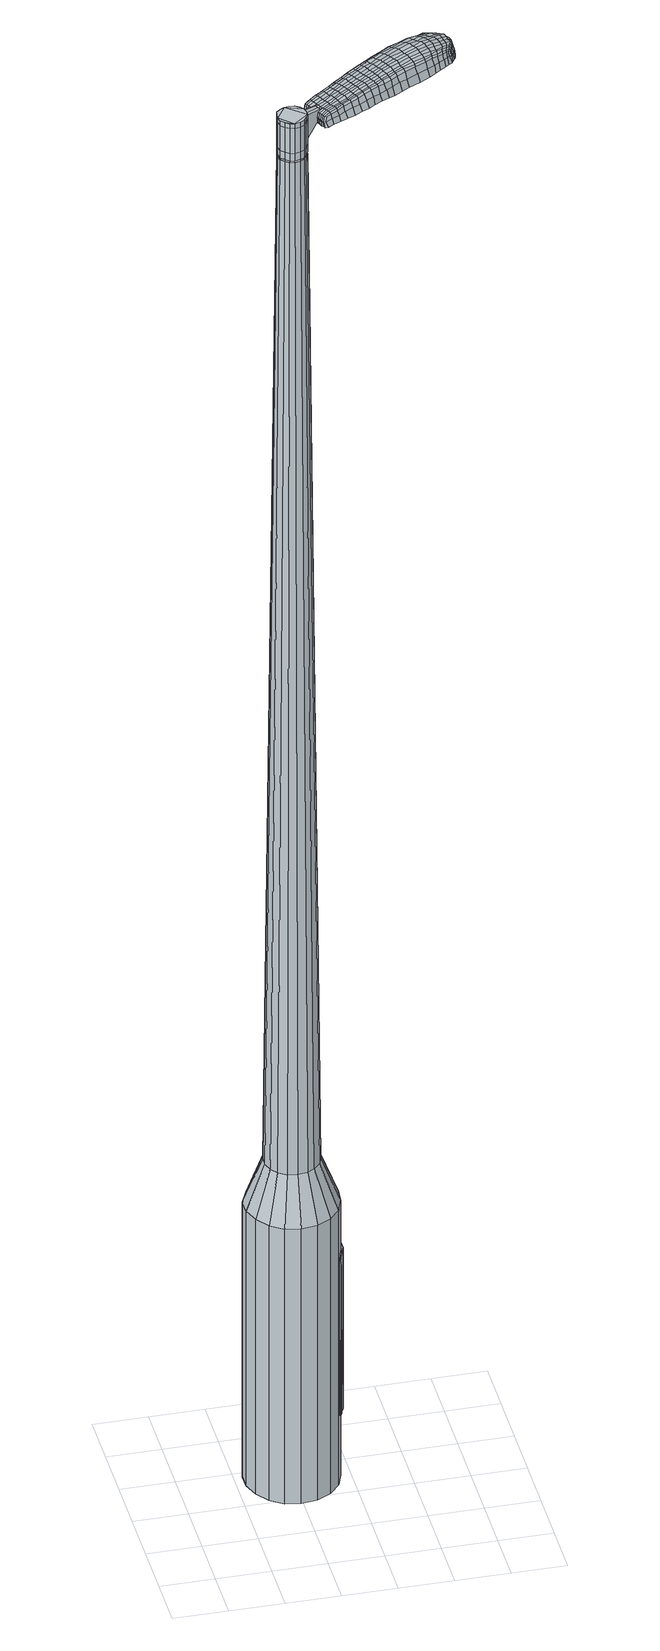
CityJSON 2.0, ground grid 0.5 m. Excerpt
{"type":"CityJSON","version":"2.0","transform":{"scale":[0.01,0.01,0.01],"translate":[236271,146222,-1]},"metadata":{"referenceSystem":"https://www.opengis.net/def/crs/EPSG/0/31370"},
"CityObjects":{
"object1":{"type":"GenericCityObject","attributes":{"cluster":678,"mean_distance_to_centroid":0.313,"new_centroid_x":236271.99,"new_centroid_y":146223.33,"mean_distance_to_camera":10.13,"H1":15.95,"H2":14.7,"Z_final":112.3,"cluster2":-1,"proj_x":236274.1,"proj_y":146227.27,"id_line":6604,"bearing_l":298.18,"distance":4.47,"orientation":"left","G_obj":28.18},"geometry":[{"type":"MultiSurface","lod":"2","boundaries":[[[0,1,2,3]],[[1,4,5,2]],[[4,6,7,5]],[[6,8,9,7]],[[8,10,11,9]],[[10,12,13,11]],[[12,14,15,13]],[[14,16,17,15]],[[16,18,19,17]],[[18,20,21,19]],[[20,22,23,21]],[[22,24,25,23]],[[24,26,27,25]],[[26,28,29,27]],[[28,30,31,29]],[[30,32,33,31]],[[32,34,35,33]],[[34,0,3,35]],[[36,37,38,39]],[[38,40,41,42]],[[41,43,42]],[[42,44,45,46]],[[45,47,46]],[[46,48,49,50]],[[49,51,50]],[[42,46,50,38]],[[50,52,39,38]],[[53,36,39]],[[2,5,7,35]],[[7,9,11,15]],[[11,13,15]],[[15,17,19,23]],[[19,21,23]],[[23,25,27,31]],[[27,29,31]],[[15,23,31,7]],[[31,33,35,7]],[[3,2,35]],[[1,0,54,55]],[[0,34,56,54]],[[34,32,57,56]],[[32,30,58,57]],[[30,28,59,58]],[[28,26,60,59]],[[26,24,61,60]],[[24,22,62,61]],[[22,20,63,62]],[[20,18,64,63]],[[18,16,65,64]],[[16,14,66,65]],[[14,12,67,66]],[[12,10,68,67]],[[10,8,69,68]],[[8,6,70,69]],[[6,4,71,70]],[[4,1,55,71]],[[55,54,72,73]],[[54,56,74,72]],[[56,57,75,74]],[[57,58,76,75]],[[58,59,77,76]],[[59,60,78,77]],[[60,61,79,78]],[[61,62,80,79]],[[62,63,81,80]],[[63,64,82,81]],[[64,65,83,82]],[[65,66,84,83]],[[66,67,85,84]],[[67,68,86,85]],[[68,69,87,86]],[[69,70,88,87]],[[70,71,89,88]],[[71,55,73,89]],[[90,91,92,73]],[[93,94,91,90]],[[75,95,94,93]],[[76,96,95,75]],[[77,97,96,76]],[[78,98,97,77]],[[99,100,98,78]],[[80,101,100,99]],[[81,102,101,80]],[[103,104,102,81]],[[83,105,104,103]],[[106,107,105,83]],[[108,109,107,106]],[[86,110,109,108]],[[111,112,110,86]],[[88,113,112,111]],[[114,115,113,88]],[[73,92,115,114]],[[116,117,118,119]],[[120,116,119,121]],[[122,120,121,123]],[[124,122,123,125]],[[126,124,125,127]],[[128,126,127,129]],[[130,128,129,131]],[[132,130,131,133]],[[134,132,133,135]],[[136,134,135,137]],[[138,136,137,139]],[[140,138,139,141]],[[142,140,141,143]],[[144,142,143,145]],[[146,144,145,147]],[[148,146,147,149]],[[72,90,73]],[[72,74,93,90]],[[74,75,93]],[[79,99,78]],[[79,80,99]],[[82,103,81]],[[82,83,103]],[[84,106,83]],[[84,85,108,106]],[[85,86,108]],[[87,111,86]],[[87,88,111]],[[89,114,88]],[[89,73,114]],[[150,92,91]],[[151,115,92]],[[151,113,115]],[[152,112,113]],[[152,110,112]],[[153,109,110]],[[153,154,107,109]],[[154,105,107]],[[155,104,105]],[[155,102,104]],[[156,100,101]],[[156,98,100]],[[157,94,95]],[[157,150,91,94]],[[39,52,148,158]],[[92,150,159,149]],[[53,39,158,117]],[[150,157,118,159]],[[36,53,117,116]],[[157,95,119,118]],[[37,36,116,120]],[[95,96,121,119]],[[38,37,120,122]],[[96,97,123,121]],[[40,38,122,124]],[[97,98,125,123]],[[41,40,124,126]],[[98,156,127,125]],[[43,41,126,128]],[[156,101,129,127]],[[42,43,128,130]],[[101,102,131,129]],[[44,42,130,132]],[[102,155,133,131]],[[45,44,132,134]],[[155,105,135,133]],[[47,45,134,136]],[[105,154,137,135]],[[46,47,136,138]],[[154,153,139,137]],[[48,46,138,140]],[[153,110,141,139]],[[49,48,140,142]],[[110,152,143,141]],[[51,49,142,144]],[[152,113,145,143]],[[50,51,144,146]],[[113,151,147,145]],[[52,50,146,148]],[[151,92,149,147]],[[148,149,160,161]],[[149,159,162,160]],[[159,118,163,162]],[[118,117,164,163]],[[117,158,165,164]],[[158,148,161,165]],[[166,167,168,169]],[[170,166,169,171]],[[166,170,172,173]],[[167,166,173,174]],[[175,176,177,178]],[[179,175,178,180]],[[175,179,181,182]],[[176,175,182,183]],[[184,185,186,187]],[[188,184,187,189]],[[184,188,190,191]],[[185,184,191,192]],[[193,194,195,196]],[[197,193,196,198]],[[193,197,199,200]],[[194,193,200,201]],[[202,203,204,205]],[[206,202,205,207]],[[202,206,208,209]],[[203,202,209,210]],[[211,212,213,214]],[[215,211,214,216]],[[211,215,217,218]],[[212,211,218,219]],[[220,221,222,223]],[[212,220,223,213]],[[220,212,219,224]],[[221,220,224,225]],[[226,227,228,229]],[[221,226,229,222]],[[226,221,225,230]],[[227,226,230,231]],[[232,170,171,233]],[[227,232,233,228]],[[232,227,231,234]],[[170,232,234,172]],[[235,236,237,238]],[[239,235,238,240]],[[235,239,241,242]],[[236,235,242,243]],[[244,245,246,247]],[[236,244,247,237]],[[244,236,243,248]],[[245,244,248,249]],[[250,251,252,253]],[[245,250,253,246]],[[250,245,249,254]],[[251,250,254,255]],[[256,257,258,259]],[[251,256,259,252]],[[256,251,255,260]],[[257,256,260,261]],[[262,167,174,263]],[[257,262,263,258]],[[262,257,261,264]],[[167,262,264,168]],[[265,266,267,268]],[[269,265,268,270]],[[265,269,271,272]],[[266,265,272,273]],[[274,275,276,277]],[[266,274,277,267]],[[274,266,273,278]],[[275,274,278,279]],[[280,281,282,283]],[[275,280,283,276]],[[280,275,279,284]],[[281,280,284,285]],[[286,179,180,287]],[[281,286,287,282]],[[286,281,285,288]],[[179,286,288,181]],[[289,290,291,292]],[[293,289,292,294]],[[289,293,295,296]],[[290,289,296,297]],[[298,299,300,301]],[[290,298,301,291]],[[298,290,297,302]],[[299,298,302,303]],[[304,305,306,307]],[[299,304,307,300]],[[304,299,303,308]],[[305,304,308,309]],[[310,311,312,313]],[[305,310,313,306]],[[310,305,309,314]],[[311,310,314,315]],[[316,176,183,317]],[[311,316,317,312]],[[316,311,315,318]],[[176,316,318,177]],[[319,205,204,320]],[[321,319,320,322]],[[319,321,323,324]],[[205,319,324,207]],[[325,321,322,326]],[[327,325,326,328]],[[325,327,329,330]],[[321,325,330,323]],[[331,327,328,332]],[[333,331,332,334]],[[331,333,335,336]],[[327,331,336,329]],[[337,333,334,338]],[[339,337,338,340]],[[337,339,341,342]],[[333,337,342,335]],[[343,339,340,344]],[[194,343,344,195]],[[343,194,201,345]],[[339,343,345,341]],[[346,347,192,191]],[[348,346,191,190]],[[346,348,349,350]],[[347,346,350,351]],[[352,353,351,350]],[[354,352,350,349]],[[352,354,355,356]],[[353,352,356,357]],[[358,359,357,356]],[[360,358,356,355]],[[358,360,361,362]],[[359,358,362,363]],[[364,365,363,362]],[[366,364,362,361]],[[364,366,199,197]],[[365,364,197,198]],[[367,368,369,370]],[[269,367,370,271]],[[367,269,270,371]],[[368,367,371,372]],[[373,188,189,374]],[[368,373,374,369]],[[373,368,372,375]],[[188,373,375,190]],[[376,377,378,379]],[[215,376,379,217]],[[376,215,216,380]],[[377,376,380,381]],[[382,383,384,385]],[[377,382,385,378]],[[382,377,381,386]],[[383,382,386,387]],[[388,185,192,389]],[[383,388,389,384]],[[388,383,387,390]],[[185,388,390,186]],[[391,392,393,394]],[[173,391,394,174]],[[391,173,172,395]],[[392,391,395,396]],[[397,398,399,400]],[[392,397,400,393]],[[397,392,396,401]],[[398,397,401,402]],[[403,196,195,404]],[[398,403,404,399]],[[403,398,402,405]],[[196,403,405,198]],[[406,407,408,409]],[[178,406,409,180]],[[406,178,177,410]],[[407,406,410,411]],[[412,200,199,413]],[[407,412,413,408]],[[412,407,411,414]],[[200,412,414,201]],[[415,416,417,418]],[[293,415,418,295]],[[415,293,294,419]],[[416,415,419,420]],[[421,206,207,422]],[[416,421,422,417]],[[421,416,420,423]],[[206,421,423,208]],[[424,425,426,427]],[[239,424,427,241]],[[424,239,240,428]],[[425,424,428,429]],[[430,431,432,433]],[[425,430,433,426]],[[430,425,429,434]],[[431,430,434,435]],[[436,203,210,437]],[[431,436,437,432]],[[436,431,435,438]],[[203,436,438,204]],[[439,440,429,428]],[[238,439,428,240]],[[439,238,237,441]],[[440,439,441,442]],[[443,444,435,434]],[[440,443,434,429]],[[443,440,442,445]],[[444,443,445,446]],[[447,320,204,438]],[[444,447,438,435]],[[447,444,446,448]],[[320,447,448,322]],[[449,450,451,452]],[[296,449,452,297]],[[449,296,295,418]],[[450,449,418,417]],[[453,324,323,454]],[[450,453,454,451]],[[453,450,417,422]],[[324,453,422,207]],[[455,456,442,441]],[[247,455,441,237]],[[455,247,246,457]],[[456,455,457,458]],[[459,460,446,445]],[[456,459,445,442]],[[459,456,458,461]],[[460,459,461,462]],[[463,326,322,448]],[[460,463,448,446]],[[463,460,462,464]],[[326,463,464,328]],[[465,466,467,468]],[[302,465,468,303]],[[465,302,297,452]],[[466,465,452,451]],[[469,330,329,470]],[[466,469,470,467]],[[469,466,451,454]],[[330,469,454,323]],[[471,472,458,457]],[[253,471,457,246]],[[471,253,252,473]],[[472,471,473,474]],[[475,476,462,461]],[[472,475,461,458]],[[475,472,474,477]],[[476,475,477,478]],[[479,332,328,464]],[[476,479,464,462]],[[479,476,478,480]],[[332,479,480,334]],[[481,482,483,484]],[[308,481,484,309]],[[481,308,303,468]],[[482,481,468,467]],[[485,336,335,486]],[[482,485,486,483]],[[485,482,467,470]],[[336,485,470,329]],[[487,488,474,473]],[[259,487,473,252]],[[487,259,258,489]],[[488,487,489,490]],[[491,492,478,477]],[[488,491,477,474]],[[491,488,490,493]],[[492,491,493,494]],[[495,338,334,480]],[[492,495,480,478]],[[495,492,494,496]],[[338,495,496,340]],[[497,498,499,500]],[[314,497,500,315]],[[497,314,309,484]],[[498,497,484,483]],[[501,342,341,502]],[[498,501,502,499]],[[501,498,483,486]],[[342,501,486,335]],[[503,504,490,489]],[[263,503,489,258]],[[503,263,174,394]],[[504,503,394,393]],[[505,506,494,493]],[[504,505,493,490]],[[505,504,393,400]],[[506,505,400,399]],[[507,344,340,496]],[[506,507,496,494]],[[507,506,399,404]],[[344,507,404,195]],[[508,509,411,410]],[[318,508,410,177]],[[508,318,315,500]],[[509,508,500,499]],[[510,345,201,414]],[[509,510,414,411]],[[510,509,499,502]],[[345,510,502,341]],[[511,512,372,371]],[[268,511,371,270]],[[511,268,267,513]],[[512,511,513,514]],[[515,348,190,375]],[[512,515,375,372]],[[515,512,514,516]],[[348,515,516,349]],[[517,518,519,520]],[[218,517,520,219]],[[517,218,217,379]],[[518,517,379,378]],[[521,522,523,524]],[[518,521,524,519]],[[521,518,378,385]],[[522,521,385,384]],[[525,347,351,526]],[[522,525,526,523]],[[525,522,384,389]],[[347,525,389,192]],[[527,528,514,513]],[[277,527,513,267]],[[527,277,276,529]],[[528,527,529,530]],[[531,354,349,516]],[[528,531,516,514]],[[531,528,530,532]],[[354,531,532,355]],[[533,534,535,536]],[[224,533,536,225]],[[533,224,219,520]],[[534,533,520,519]],[[537,538,539,540]],[[534,537,540,535]],[[537,534,519,524]],[[538,537,524,523]],[[541,353,357,542]],[[538,541,542,539]],[[541,538,523,526]],[[353,541,526,351]],[[543,544,530,529]],[[283,543,529,276]],[[543,283,282,545]],[[544,543,545,546]],[[547,360,355,532]],[[544,547,532,530]],[[547,544,546,548]],[[360,547,548,361]],[[549,550,551,552]],[[230,549,552,231]],[[549,230,225,536]],[[550,549,536,535]],[[553,554,555,556]],[[550,553,556,551]],[[553,550,535,540]],[[554,553,540,539]],[[557,359,363,558]],[[554,557,558,555]],[[557,554,539,542]],[[359,557,542,357]],[[559,560,546,545]],[[287,559,545,282]],[[559,287,180,409]],[[560,559,409,408]],[[561,366,361,548]],[[560,561,548,546]],[[561,560,408,413]],[[366,561,413,199]],[[562,563,396,395]],[[234,562,395,172]],[[562,234,231,552]],[[563,562,552,551]],[[564,565,402,401]],[[563,564,401,396]],[[564,563,551,556]],[[565,564,556,555]],[[566,365,198,405]],[[565,566,405,402]],[[566,565,555,558]],[[365,566,558,363]],[[567,568,569,570]],[[570,569,571,572]],[[573,571,569,574]],[[574,569,568,575]],[[576,577,578,579]],[[579,578,580,581]],[[582,580,578,583]],[[583,578,577,584]],[[585,586,587,588]],[[588,587,589,590]],[[591,589,587,592]],[[592,587,586,593]],[[594,595,596,597]],[[597,596,598,599]],[[600,598,596,601]],[[601,596,595,602]],[[603,604,605,606]],[[606,605,607,608]],[[609,607,605,610]],[[610,605,604,611]],[[612,613,614,615]],[[615,614,616,617]],[[618,616,614,619]],[[619,614,613,620]],[[621,622,623,624]],[[624,623,613,612]],[[620,613,623,625]],[[625,623,622,626]],[[627,628,629,630]],[[630,629,622,621]],[[626,622,629,631]],[[631,629,628,632]],[[572,571,633,634]],[[634,633,628,627]],[[632,628,633,635]],[[635,633,571,573]],[[636,637,638,639]],[[639,638,640,641]],[[642,640,638,643]],[[643,638,637,644]],[[645,646,647,648]],[[648,647,637,636]],[[644,637,647,649]],[[649,647,646,650]],[[651,652,653,654]],[[654,653,646,645]],[[650,646,653,655]],[[655,653,652,656]],[[657,658,659,660]],[[660,659,652,651]],[[656,652,659,661]],[[661,659,658,662]],[[575,568,663,664]],[[664,663,658,657]],[[662,658,663,665]],[[665,663,568,567]],[[666,667,668,669]],[[669,668,670,671]],[[672,670,668,673]],[[673,668,667,674]],[[675,676,677,678]],[[678,677,667,666]],[[674,667,677,679]],[[679,677,676,680]],[[681,682,683,684]],[[684,683,676,675]],[[680,676,683,685]],[[685,683,682,686]],[[581,580,687,688]],[[688,687,682,681]],[[686,682,687,689]],[[689,687,580,582]],[[690,691,692,693]],[[693,692,694,695]],[[696,694,692,697]],[[697,692,691,698]],[[699,700,701,702]],[[702,701,691,690]],[[698,691,701,703]],[[703,701,700,704]],[[705,706,707,708]],[[708,707,700,699]],[[704,700,707,709]],[[709,707,706,710]],[[711,712,713,714]],[[714,713,706,705]],[[710,706,713,715]],[[715,713,712,716]],[[584,577,717,718]],[[718,717,712,711]],[[716,712,717,719]],[[719,717,577,576]],[[603,606,720,721]],[[721,720,722,723]],[[724,722,720,725]],[[725,720,606,608]],[[723,722,726,727]],[[727,726,728,729]],[[730,728,726,731]],[[731,726,722,724]],[[729,728,732,733]],[[733,732,734,735]],[[736,734,732,737]],[[737,732,728,730]],[[735,734,738,739]],[[739,738,740,741]],[[742,740,738,743]],[[743,738,734,736]],[[741,740,744,745]],[[745,744,595,594]],[[602,595,744,746]],[[746,744,740,742]],[[593,747,748,592]],[[592,748,749,591]],[[750,749,748,751]],[[751,748,747,752]],[[752,753,754,751]],[[751,754,755,750]],[[756,755,754,757]],[[757,754,753,758]],[[758,759,760,757]],[[757,760,761,756]],[[762,761,760,763]],[[763,760,759,764]],[[764,765,766,763]],[[763,766,767,762]],[[600,767,766,598]],[[598,766,765,599]],[[768,769,770,771]],[[771,770,670,672]],[[671,670,770,772]],[[772,770,769,773]],[[590,589,774,775]],[[775,774,769,768]],[[773,769,774,776]],[[776,774,589,591]],[[777,778,779,780]],[[780,779,616,618]],[[617,616,779,781]],[[781,779,778,782]],[[783,784,785,786]],[[786,785,778,777]],[[782,778,785,787]],[[787,785,784,788]],[[593,586,789,790]],[[790,789,784,783]],[[788,784,789,791]],[[791,789,586,585]],[[792,793,794,795]],[[795,794,574,575]],[[573,574,794,796]],[[796,794,793,797]],[[798,799,800,801]],[[801,800,793,792]],[[797,793,800,802]],[[802,800,799,803]],[[594,597,804,805]],[[805,804,799,798]],[[803,799,804,806]],[[806,804,597,599]],[[807,808,809,810]],[[810,809,579,581]],[[576,579,809,811]],[[811,809,808,812]],[[600,601,813,814]],[[814,813,808,807]],[[812,808,813,815]],[[815,813,601,602]],[[816,817,818,819]],[[819,818,694,696]],[[695,694,818,820]],[[820,818,817,821]],[[608,607,822,823]],[[823,822,817,816]],[[821,817,822,824]],[[824,822,607,609]],[[825,826,640,827]],[[827,640,642]],[[641,640,828]],[[828,640,826,829]],[[830,831,832,833]],[[833,832,826,825]],[[829,826,832,834]],[[834,832,831,835]],[[611,604,836,837]],[[837,836,831,830]],[[835,831,836,838]],[[838,836,604,603]],[[829,839,840,828]],[[828,840,639,641]],[[636,639,840,841]],[[840,839,841]],[[835,842,843,834]],[[834,843,839,829]],[[841,839,843,844]],[[844,843,842,845]],[[603,721,161,838]],[[838,161,842,835]],[[845,842,161,846]],[[846,161,721,723]],[[847,848,849,850]],[[850,849,697,698]],[[696,697,849,819]],[[819,849,848,816]],[[724,725,851,852]],[[852,851,848,847]],[[816,848,851,823]],[[823,851,725,608]],[[853,854,841]],[[841,854,648,636]],[[645,648,854,855]],[[855,854,853,856]],[[845,857,858,844]],[[844,858,853,841]],[[856,853,858,859]],[[859,858,857,860]],[[723,727,861,846]],[[846,861,857,845]],[[860,857,861,862]],[[862,861,727,729]],[[863,864,865,866]],[[866,865,703,704]],[[698,703,865,850]],[[850,865,864,847]],[[730,731,867,868]],[[868,867,864,863]],[[847,864,867,852]],[[852,867,731,724]],[[856,869,870,855]],[[855,870,654,645]],[[651,654,870,871]],[[871,870,869,872]],[[860,873,874,859]],[[859,874,869,856]],[[872,869,874,875]],[[875,874,873,876]],[[729,733,877,862]],[[862,877,873,860]],[[876,873,877,878]],[[878,877,733,735]],[[879,880,881,882]],[[882,881,709,710]],[[704,709,881,866]],[[866,881,880,863]],[[736,737,883,884]],[[884,883,880,879]],[[863,880,883,868]],[[868,883,737,730]],[[872,885,886,871]],[[871,886,660,651]],[[657,660,886,887]],[[887,886,885,888]],[[876,889,890,875]],[[875,890,885,872]],[[888,885,890,891]],[[891,890,889,892]],[[735,739,893,878]],[[878,893,889,876]],[[892,889,893,894]],[[894,893,739,741]],[[895,896,897,898]],[[898,897,715,716]],[[710,715,897,882]],[[882,897,896,879]],[[742,743,899,900]],[[900,899,896,895]],[[879,896,899,884]],[[884,899,743,736]],[[888,901,902,887]],[[887,902,664,657]],[[575,664,902,795]],[[795,902,901,792]],[[892,903,904,891]],[[891,904,901,888]],[[792,901,904,801]],[[801,904,903,798]],[[741,745,905,894]],[[894,905,903,892]],[[798,903,905,805]],[[805,905,745,594]],[[812,906,907,811]],[[811,907,719,576]],[[716,719,907,898]],[[898,907,906,895]],[[602,746,908,815]],[[815,908,906,812]],[[895,906,908,900]],[[900,908,746,742]],[[773,909,910,772]],[[772,910,669,671]],[[666,669,910,911]],[[911,910,909,912]],[[591,749,913,776]],[[776,913,909,773]],[[912,909,913,914]],[[914,913,749,750]],[[915,916,917,918]],[[918,917,619,620]],[[618,619,917,780]],[[780,917,916,777]],[[919,920,921,922]],[[922,921,916,915]],[[777,916,921,786]],[[786,921,920,783]],[[752,747,923,924]],[[924,923,920,919]],[[783,920,923,790]],[[790,923,747,593]],[[912,925,926,911]],[[911,926,678,666]],[[675,678,926,927]],[[927,926,925,928]],[[750,755,929,914]],[[914,929,925,912]],[[928,925,929,930]],[[930,929,755,756]],[[931,932,933,934]],[[934,933,625,626]],[[620,625,933,918]],[[918,933,932,915]],[[935,936,937,938]],[[938,937,932,931]],[[915,932,937,922]],[[922,937,936,919]],[[758,753,939,940]],[[940,939,936,935]],[[919,936,939,924]],[[924,939,753,752]],[[928,941,942,927]],[[927,942,684,675]],[[681,684,942,943]],[[943,942,941,944]],[[756,761,945,930]],[[930,945,941,928]],[[944,941,945,946]],[[946,945,761,762]],[[947,948,949,950]],[[950,949,631,632]],[[626,631,949,934]],[[934,949,948,931]],[[951,952,953,954]],[[954,953,948,947]],[[931,948,953,938]],[[938,953,952,935]],[[764,759,955,956]],[[956,955,952,951]],[[935,952,955,940]],[[940,955,759,758]],[[944,957,958,943]],[[943,958,688,681]],[[581,688,958,810]],[[810,958,957,807]],[[762,767,959,946]],[[946,959,957,944]],[[807,957,959,814]],[[814,959,767,600]],[[797,960,961,796]],[[796,961,635,573]],[[632,635,961,950]],[[950,961,960,947]],[[803,962,963,802]],[[802,963,960,797]],[[947,960,963,954]],[[954,963,962,951]],[[599,765,964,806]],[[806,964,962,803]],[[951,962,964,956]],[[956,964,765,764]],[[567,570,169,168]],[[570,572,171,169]],[[582,583,182,181]],[[583,584,183,182]],[[585,588,187,186]],[[588,590,189,187]],[[609,610,209,208]],[[610,611,210,209]],[[612,615,214,213]],[[615,617,216,214]],[[621,624,223,222]],[[624,612,213,223]],[[627,630,229,228]],[[630,621,222,229]],[[572,634,233,171]],[[634,627,228,233]],[[642,643,242,241]],[[643,644,243,242]],[[644,649,248,243]],[[649,650,249,248]],[[650,655,254,249]],[[655,656,255,254]],[[656,661,260,255]],[[661,662,261,260]],[[662,665,264,261]],[[665,567,168,264]],[[672,673,272,271]],[[673,674,273,272]],[[674,679,278,273]],[[679,680,279,278]],[[680,685,284,279]],[[685,686,285,284]],[[686,689,288,285]],[[689,582,181,288]],[[690,693,292,291]],[[693,695,294,292]],[[699,702,301,300]],[[702,690,291,301]],[[705,708,307,306]],[[708,699,300,307]],[[711,714,313,312]],[[714,705,306,313]],[[584,718,317,183]],[[718,711,312,317]],[[768,771,370,369]],[[771,672,271,370]],[[590,775,374,189]],[[775,768,369,374]],[[617,781,380,216]],[[781,782,381,380]],[[782,787,386,381]],[[787,788,387,386]],[[788,791,390,387]],[[791,585,186,390]],[[695,820,419,294]],[[820,821,420,419]],[[821,824,423,420]],[[824,609,208,423]],[[825,827,427,426]],[[827,642,241,427]],[[830,833,433,432]],[[833,825,426,433]],[[611,837,437,210]],[[837,830,432,437]],[[965,966,967,968]],[[969,970,968,967]],[[971,972,973,974]],[[975,976,977,978]],[[966,979,980,967]],[[981,969,967,980]],[[982,971,974,983]],[[984,985,976,975]],[[979,986,987,980]],[[987,988,981,980]],[[989,982,983,990]],[[991,985,984,992]],[[986,993,994,987]],[[994,995,988,987]],[[996,989,990,997]],[[998,991,992,999]],[[1000,1001,1002,1003]],[[1004,1005,1001,1000]],[[1004,1006,1007,1005]],[[1006,1008,1009,1007]],[[1010,1011,1012,1013]],[[1014,1015,1011,1010]],[[1016,1017,1015,1014]],[[1018,1019,1017,1016]],[[1013,1002,1001,1010]],[[1010,1001,1005,1014]],[[1005,1007,1016,1014]],[[1007,1009,1018,1016]],[[974,973,970,969]],[[983,974,969,981]],[[988,990,983,981]],[[995,997,990,988]],[[975,978,972,971]],[[984,975,971,982]],[[992,984,982,989]],[[999,992,989,996]],[[976,1000,1003,977]],[[985,1004,1000,976]],[[1006,1004,985,991]],[[1008,1006,991,998]],[[1020,1021,1022,1023]],[[1022,1024,1025,1026]],[[1022,1026,1027,1028]],[[1022,1028,1023]],[[1029,1020,1023,1030]],[[1031,1030,1023,1032]],[[1033,1032,1023]],[[1034,1022,1021,1035]],[[1036,1034,1035,1037]],[[1038,1036,1037,1039]],[[1040,1038,1039,1041]],[[1042,1040,1041,1043]],[[1043,1044,1045,1046]],[[1043,1046,1047,1048]],[[1043,1048,1049,1050]],[[1049,1051,1052,1053]],[[1049,1053,1054,1055]],[[1049,1055,1050]],[[1043,1050,1042]],[[1056,1057,1021,1020]],[[1058,1059,1024,1022]],[[1060,1061,1033,1023]],[[1057,1062,1035,1021]],[[1063,1058,1022,1034]],[[1062,1064,1037,1035]],[[1065,1063,1034,1036]],[[1064,1066,1039,1037]],[[1067,1065,1036,1038]],[[1066,1068,1041,1039]],[[1069,1067,1038,1040]],[[1068,1070,1043,1041]],[[1071,1069,1040,1042]],[[1070,1072,1044,1043]],[[1073,1074,1051,1049]],[[1075,1071,1042,1050]],[[1045,1044,1072,1076]],[[1046,1045,1076,1077]],[[1047,1046,1077,1078]],[[1048,1047,1078,1079]],[[1049,1048,1079,1073]],[[1080,1056,1020,1029]],[[1081,1080,1029,1030]],[[1082,1081,1030,1031]],[[1083,1082,1031,1032]],[[1061,1083,1032,1033]],[[1025,1024,1059,1084]],[[1052,1051,1074,1085]],[[1026,1025,1084,1086]],[[1027,1026,1086,1087]],[[1028,1027,1087,1088]],[[1023,1028,1088,1060]],[[1053,1052,1085,1089]],[[1054,1053,1089,1090]],[[1055,1054,1090,1091]],[[1050,1055,1091,1075]]]}]}
},
"vertices":[
[137,156,384],[142,142,384],[142,142,96],[137,156,96],[141,127,384],[141,127,96],[136,113,384],[136,113,96],[126,102,384],[126,102,96],[113,95,384],[113,95,96],[98,93,384],[98,93,96],[84,96,384],[84,96,96],[72,104,384],[72,104,96],[63,116,384],[63,116,96],[58,130,384],[58,130,96],[58,144,384],[58,144,96],[64,158,384],[64,158,96],[74,169,384],[74,169,96],[87,176,384],[87,176,96],[101,178,384],[101,178,96],[116,175,384],[116,175,96],[128,167,384],[128,167,96],[105,148,1524],[100,149,1524],[96,148,1524],[112,142,1524],[92,146,1524],[88,143,1524],[87,134,1524],[87,138,1524],[88,129,1524],[91,126,1524],[99,122,1524],[95,123,1524],[104,123,1524],[108,125,1524],[113,133,1524],[111,129,1524],[113,138,1524],[109,146,1524],[122,148,429],[125,139,429],[117,154,429],[109,159,429],[101,161,429],[92,160,429],[84,155,429],[78,149,429],[75,141,429],[75,132,429],[78,124,429],[83,117,429],[90,112,429],[99,111,429],[108,112,429],[115,116,429],[121,122,429],[124,131,429],[112,142,1483],[113,138,1483],[109,146,1483],[105,148,1483],[100,149,1483],[96,148,1483],[92,146,1483],[88,143,1483],[87,138,1483],[87,134,1483],[88,129,1483],[91,126,1483],[95,123,1483],[99,122,1483],[104,123,1483],[108,125,1483],[111,129,1483],[113,133,1483],[111,142,1483],[111,142,1485],[113,138,1485],[108,145,1483],[108,145,1485],[105,148,1485],[100,149,1485],[96,148,1485],[92,146,1485],[89,142,1483],[89,142,1485],[87,138,1485],[87,134,1485],[88,130,1483],[88,130,1485],[91,126,1485],[95,124,1483],[95,124,1485],[99,123,1483],[99,123,1485],[104,123,1485],[108,126,1483],[108,126,1485],[111,129,1485],[112,133,1483],[112,133,1485],[105,148,1519],[109,146,1519],[109,146,1493],[105,148,1493],[100,149,1519],[100,149,1493],[96,148,1519],[96,148,1493],[92,146,1519],[92,146,1493],[88,143,1519],[88,143,1493],[87,138,1519],[87,138,1493],[87,134,1519],[87,134,1493],[88,129,1519],[88,129,1493],[91,126,1519],[91,126,1493],[95,123,1519],[95,123,1493],[99,122,1519],[99,122,1493],[104,123,1519],[104,123,1493],[108,125,1519],[108,125,1493],[111,129,1519],[111,129,1493],[113,133,1519],[113,133,1493],[113,138,1519],[113,138,1493],[112,142,1485],[113,133,1485],[108,125,1485],[99,122,1485],[95,123,1485],[88,129,1485],[88,143,1485],[109,146,1485],[112,142,1519],[112,142,1493],[130,148,1513],[130,148,1518],[128,151,1513],[127,154,1513],[127,154,1518],[128,151,1518],[203,169,1519],[196,166,1518],[198,165,1509],[205,168,1510],[210,172,1519],[212,172,1510],[209,173,1526],[201,170,1525],[195,166,1525],[185,203,1519],[179,199,1518],[178,197,1525],[185,201,1525],[192,207,1519],[192,205,1526],[193,209,1510],[185,205,1510],[179,201,1509],[258,222,1519],[259,219,1519],[260,219,1513],[258,222,1513],[255,225,1519],[256,225,1513],[253,224,1524],[256,221,1524],[258,218,1524],[192,187,1530],[186,183,1529],[187,180,1529],[194,184,1530],[200,191,1531],[202,188,1531],[199,195,1530],[191,190,1530],[184,187,1529],[121,149,1512],[123,146,1512],[124,147,1517],[122,149,1517],[120,151,1512],[121,152,1517],[121,152,1506],[122,149,1506],[123,147,1506],[254,198,1519],[252,196,1519],[253,195,1512],[256,197,1512],[256,199,1518],[257,199,1512],[255,200,1522],[253,199,1523],[251,197,1524],[248,193,1519],[243,190,1519],[244,189,1512],[249,192,1512],[247,194,1524],[242,191,1525],[238,187,1519],[231,183,1519],[233,182,1511],[239,186,1511],[236,188,1526],[230,184,1526],[221,178,1519],[223,177,1510],[219,179,1526],[136,138,1513],[143,141,1513],[141,141,1518],[135,138,1517],[130,135,1512],[131,137,1516],[132,135,1506],[137,137,1507],[144,140,1507],[149,144,1514],[156,147,1515],[155,148,1520],[148,145,1519],[151,143,1507],[158,146,1507],[163,150,1515],[170,153,1516],[168,154,1522],[162,151,1521],[165,149,1508],[172,152,1508],[177,156,1517],[183,159,1517],[182,160,1524],[175,157,1523],[178,156,1508],[185,159,1509],[190,162,1518],[188,163,1524],[192,162,1509],[238,230,1519],[235,228,1519],[235,227,1524],[238,228,1523],[240,230,1518],[240,229,1522],[241,232,1512],[238,231,1512],[235,230,1512],[230,227,1519],[225,224,1519],[225,223,1525],[231,225,1524],[231,228,1512],[226,226,1512],[220,222,1519],[213,218,1519],[213,217,1526],[220,220,1526],[220,224,1511],[213,220,1511],[203,213,1519],[202,211,1526],[203,215,1510],[122,164,1513],[128,168,1513],[128,170,1507],[122,166,1507],[117,161,1512],[117,162,1506],[118,161,1516],[121,163,1517],[128,167,1518],[134,172,1514],[141,176,1515],[141,178,1507],[135,174,1507],[134,171,1519],[141,175,1520],[147,180,1515],[154,184,1516],[154,186,1508],[148,182,1508],[147,178,1521],[153,182,1522],[160,188,1517],[166,192,1517],[167,194,1509],[160,190,1508],[160,186,1523],[166,190,1524],[172,195,1518],[173,197,1509],[172,194,1524],[127,152,1519],[128,149,1519],[134,155,1520],[135,153,1520],[132,158,1520],[126,154,1519],[140,159,1522],[142,156,1522],[147,162,1523],[148,160,1523],[145,165,1523],[139,161,1521],[153,166,1524],[155,163,1524],[160,169,1525],[161,167,1525],[158,172,1525],[152,169,1524],[166,173,1526],[168,170,1526],[173,176,1527],[174,174,1527],[171,179,1527],[165,176,1526],[179,180,1528],[181,177,1528],[178,183,1528],[254,220,1527],[255,216,1527],[251,223,1526],[247,221,1527],[250,218,1528],[251,214,1528],[244,215,1529],[246,211,1529],[241,218,1528],[235,215,1530],[238,211,1530],[239,208,1530],[231,208,1531],[233,204,1531],[229,211,1530],[221,207,1531],[223,203,1531],[225,200,1531],[212,197,1531],[213,194,1531],[210,201,1531],[243,230,1518],[246,230,1519],[246,231,1513],[243,232,1513],[242,229,1523],[245,228,1523],[250,228,1519],[251,228,1513],[249,227,1524],[257,201,1518],[259,204,1518],[257,204,1523],[256,201,1523],[259,201,1513],[260,203,1513],[260,207,1519],[260,211,1519],[259,211,1524],[258,207,1523],[261,207,1513],[261,211,1513],[260,215,1519],[259,214,1524],[261,215,1513],[200,171,1528],[199,173,1528],[193,169,1528],[194,168,1527],[208,175,1528],[207,176,1529],[198,175,1529],[197,178,1530],[190,175,1529],[192,172,1528],[206,179,1529],[205,182,1530],[195,181,1530],[189,178,1529],[204,185,1531],[185,199,1528],[186,197,1529],[194,202,1529],[193,204,1528],[179,196,1527],[180,194,1528],[188,194,1529],[196,198,1530],[182,190,1528],[116,159,1512],[117,157,1512],[118,158,1517],[117,159,1517],[116,160,1506],[117,158,1506],[118,154,1512],[119,155,1517],[119,155,1506],[128,136,1512],[127,137,1512],[129,137,1506],[129,135,1506],[129,137,1517],[128,138,1517],[126,139,1512],[125,141,1512],[126,141,1506],[127,139,1506],[127,140,1517],[126,142,1517],[124,144,1512],[125,144,1506],[125,145,1517],[134,139,1519],[133,141,1519],[141,142,1520],[140,144,1520],[132,143,1519],[131,145,1519],[139,146,1520],[137,148,1520],[130,147,1519],[136,150,1520],[122,162,1519],[123,160,1519],[129,164,1520],[128,166,1520],[124,157,1519],[131,161,1520],[147,146,1521],[146,147,1521],[154,149,1522],[153,150,1522],[145,149,1521],[144,152,1521],[152,152,1522],[151,155,1523],[143,154,1522],[149,157,1523],[135,169,1521],[136,168,1521],[142,171,1522],[141,173,1522],[137,165,1521],[144,168,1522],[161,152,1523],[160,154,1523],[167,155,1524],[167,157,1524],[159,156,1523],[157,158,1524],[165,159,1525],[164,162,1525],[156,161,1524],[163,164,1525],[147,177,1523],[148,175,1523],[155,179,1524],[154,181,1524],[150,172,1524],[157,176,1525],[174,158,1525],[173,160,1525],[181,161,1526],[180,163,1526],[172,162,1526],[171,165,1526],[179,165,1527],[177,168,1527],[169,168,1526],[176,171,1527],[160,185,1525],[161,183,1525],[168,186,1526],[166,188,1526],[163,179,1526],[169,183,1527],[187,165,1527],[186,166,1527],[185,169,1527],[184,171,1528],[182,174,1528],[173,192,1527],[174,190,1527],[176,187,1528],[240,228,1525],[243,227,1525],[237,227,1526],[239,226,1526],[247,225,1526],[243,224,1527],[254,200,1525],[255,203,1525],[252,201,1526],[251,198,1525],[256,206,1525],[257,209,1526],[253,207,1527],[253,204,1526],[256,213,1526],[252,211,1527],[232,224,1526],[234,223,1527],[226,222,1527],[228,221,1528],[238,221,1528],[232,218,1529],[247,196,1526],[247,198,1527],[242,195,1528],[242,192,1527],[248,201,1527],[248,204,1528],[241,201,1529],[242,197,1528],[247,208,1528],[241,204,1530],[221,219,1528],[223,218,1529],[213,215,1528],[215,214,1529],[226,215,1529],[218,211,1530],[236,189,1528],[236,191,1528],[229,187,1529],[229,185,1528],[236,194,1529],[235,198,1530],[227,193,1530],[228,190,1530],[234,201,1530],[226,197,1531],[203,210,1529],[205,208,1529],[207,205,1530],[219,180,1528],[218,182,1529],[217,185,1530],[216,188,1530],[215,191,1531],[197,167,1509],[195,167,1518],[202,170,1518],[204,170,1509],[209,174,1519],[211,173,1510],[208,175,1525],[200,171,1525],[194,168,1525],[180,196,1525],[180,197,1518],[186,201,1518],[186,199,1525],[193,205,1519],[193,204,1525],[194,207,1510],[186,203,1509],[180,199,1509],[258,218,1513],[257,218,1519],[256,221,1519],[257,221,1513],[253,223,1519],[254,224,1513],[252,223,1524],[255,220,1524],[256,217,1524],[188,181,1528],[186,183,1528],[193,187,1529],[194,184,1529],[201,191,1529],[202,188,1529],[199,194,1529],[191,190,1529],[185,186,1528],[125,148,1516],[125,147,1512],[123,150,1512],[124,150,1516],[122,152,1512],[123,152,1516],[123,153,1506],[124,150,1506],[125,148,1506],[252,197,1512],[250,197,1519],[253,199,1518],[254,198,1512],[254,201,1518],[256,200,1512],[254,201,1522],[252,200,1523],[249,198,1523],[243,191,1512],[242,192,1519],[246,195,1519],[248,194,1512],[245,196,1524],[241,193,1525],[232,184,1511],[230,185,1519],[237,189,1519],[238,188,1511],[235,190,1525],[229,186,1526],[220,180,1519],[222,179,1510],[218,180,1526],[141,143,1518],[142,142,1513],[135,139,1513],[134,140,1517],[130,137,1512],[131,139,1515],[132,137,1506],[136,139,1506],[143,142,1507],[154,150,1520],[155,149,1514],[149,146,1514],[147,146,1519],[150,145,1507],[157,148,1507],[168,156,1522],[169,155,1516],[162,152,1515],[161,153,1521],[164,151,1508],[171,154,1508],[181,162,1523],[182,161,1517],[176,158,1516],[174,159,1522],[178,157,1508],[184,160,1508],[189,164,1517],[187,165,1524],[191,164,1509],[236,225,1523],[236,227,1519],[239,228,1518],[239,227,1523],[241,228,1518],[240,227,1522],[241,230,1512],[239,229,1512],[236,228,1512],[226,221,1525],[226,222,1519],[231,225,1519],[231,223,1524],[231,226,1512],[226,224,1512],[214,215,1526],[214,216,1519],[221,220,1519],[221,218,1525],[221,222,1511],[214,218,1511],[203,211,1519],[203,209,1526],[204,213,1510],[129,168,1507],[129,167,1513],[123,163,1513],[123,164,1506],[118,160,1512],[119,161,1506],[120,160,1515],[123,162,1517],[129,165,1518],[142,176,1507],[142,174,1514],[135,171,1514],[136,172,1507],[135,169,1519],[142,173,1520],[155,184,1508],[155,182,1516],[148,178,1515],[149,180,1508],[148,177,1521],[155,181,1522],[168,192,1508],[167,190,1517],[161,186,1516],[161,188,1508],[161,184,1522],[167,188,1523],[173,194,1517],[174,196,1509],[173,192,1524],[128,152,1518],[129,150,1518],[134,155,1519],[135,153,1519],[133,158,1519],[127,155,1518],[141,159,1520],[142,157,1520],[147,162,1521],[149,160,1521],[146,165,1521],[139,162,1520],[154,166,1523],[155,164,1523],[160,169,1524],[162,167,1524],[159,172,1524],[152,169,1523],[167,173,1525],[168,170,1525],[173,177,1526],[175,174,1526],[172,179,1526],[165,176,1525],[180,180,1527],[181,177,1527],[178,183,1527],[254,216,1526],[252,219,1526],[250,222,1525],[247,220,1526],[249,217,1526],[251,214,1526],[245,211,1528],[243,214,1528],[241,217,1527],[235,214,1528],[237,211,1529],[239,208,1529],[232,204,1530],[231,207,1530],[229,211,1529],[221,206,1530],[223,203,1530],[225,200,1530],[213,194,1530],[212,197,1530],[210,200,1530],[245,229,1513],[245,228,1518],[242,228,1518],[243,230,1512],[242,227,1523],[244,227,1523],[249,226,1519],[250,227,1513],[248,225,1523],[255,204,1523],[257,204,1518],[256,202,1518],[254,202,1523],[257,202,1512],[258,204,1512],[257,211,1523],[258,211,1519],[258,208,1519],[256,207,1523],[259,207,1513],[259,211,1513],[258,214,1519],[257,214,1524],[259,215,1513],[193,170,1527],[199,173,1527],[200,172,1527],[193,169,1526],[207,176,1527],[207,177,1528],[191,175,1528],[197,179,1528],[198,176,1528],[192,173,1527],[206,180,1528],[205,183,1529],[196,181,1529],[189,178,1528],[204,185,1529],[194,201,1528],[187,197,1527],[186,198,1527],[193,203,1527],[180,195,1526],[181,193,1527],[189,194,1528],[197,198,1528],[183,190,1527],[120,158,1516],[119,158,1512],[118,159,1512],[119,159,1516],[118,160,1506],[119,160,1506],[120,155,1512],[121,156,1516],[121,156,1506],[131,138,1506],[129,138,1512],[131,137,1506],[130,138,1516],[130,139,1516],[128,143,1506],[127,143,1512],[128,140,1512],[129,140,1506],[129,141,1516],[128,143,1516],[126,145,1512],[127,145,1506],[127,145,1516],[134,141,1518],[134,140,1518],[140,144,1519],[132,145,1518],[133,143,1518],[139,146,1519],[138,149,1519],[137,151,1519],[130,164,1519],[124,160,1518],[123,161,1518],[129,165,1519],[125,158,1518],[131,161,1519],[147,148,1520],[147,147,1520],[154,150,1521],[154,151,1521],[145,152,1520],[146,150,1520],[152,153,1521],[151,155,1521],[143,154,1520],[150,158,1521],[143,171,1521],[136,168,1520],[136,169,1520],[142,172,1521],[138,165,1520],[144,168,1521],[160,154,1522],[161,153,1522],[167,156,1523],[167,157,1523],[158,159,1522],[159,156,1522],[166,160,1523],[164,162,1524],[157,161,1523],[163,165,1524],[155,179,1523],[149,175,1522],[148,176,1522],[155,180,1523],[151,172,1522],[157,176,1523],[173,161,1524],[174,160,1524],[180,163,1525],[180,164,1525],[171,165,1525],[172,163,1524],[179,166,1525],[178,169,1526],[170,168,1525],[176,171,1526],[168,186,1525],[162,183,1524],[161,184,1524],[167,187,1525],[164,179,1524],[170,183,1525],[187,167,1526],[187,166,1526],[184,172,1527],[185,169,1526],[183,175,1527],[174,190,1526],[174,191,1526],[176,187,1526],[242,226,1524],[240,226,1524],[237,225,1525],[239,225,1525],[246,224,1525],[243,223,1525],[251,201,1525],[254,203,1524],[252,201,1524],[250,199,1525],[252,207,1526],[255,209,1525],[255,206,1524],[252,204,1525],[255,213,1525],[252,211,1526],[234,222,1526],[232,223,1526],[227,220,1526],[228,220,1527],[238,220,1526],[232,217,1527],[241,195,1527],[246,198,1526],[246,197,1526],[240,194,1526],[241,201,1528],[247,205,1527],[247,201,1526],[241,198,1527],[246,208,1527],[240,204,1528],[223,217,1527],[221,218,1527],[214,214,1527],[215,213,1528],[226,214,1528],[218,210,1529],[228,188,1528],[235,192,1527],[235,191,1527],[228,187,1527],[227,194,1529],[235,198,1529],[235,195,1528],[228,191,1528],[234,201,1529],[226,197,1530],[205,207,1528],[204,208,1528],[207,204,1529],[218,183,1528],[218,181,1528],[216,188,1529],[217,185,1529],[215,191,1530],[131,137,1508],[128,143,1508],[157,157,1509],[161,150,1509],[176,167,1510],[181,159,1510],[212,185,1512],[216,176,1512],[200,168,1511],[196,176,1511],[228,193,1513],[239,200,1514],[243,192,1514],[232,185,1513],[125,149,1508],[153,164,1509],[172,174,1510],[207,193,1512],[191,184,1511],[223,201,1513],[235,208,1514],[122,155,1508],[150,171,1509],[168,182,1510],[203,201,1512],[187,193,1511],[231,216,1514],[219,210,1513],[118,161,1508],[146,178,1509],[164,189,1510],[199,209,1512],[183,201,1511],[227,223,1514],[214,218,1513],[251,207,1514],[254,210,1514],[258,204,1514],[255,199,1514],[247,214,1514],[251,216,1514],[243,222,1514],[248,223,1514],[239,229,1514],[244,229,1514],[257,215,1515],[259,219,1515],[259,218,1515],[259,211,1515],[255,219,1515],[258,220,1515],[253,222,1515],[257,221,1515],[251,226,1515],[257,222,1515],[98,179,334],[102,179,334],[102,179,165],[88,177,171],[98,179,165],[94,178,165],[92,178,166],[90,178,167],[88,178,169],[94,178,334],[92,178,333],[90,178,332],[88,178,331],[88,177,328],[117,176,165],[117,176,334],[129,168,165],[129,168,334],[138,156,165],[138,156,334],[143,142,165],[143,142,334],[143,127,165],[143,127,334],[141,123,334],[140,120,334],[139,117,333],[138,115,332],[138,114,331],[138,113,328],[141,123,165],[138,113,171],[138,114,169],[138,115,167],[139,117,166],[140,120,165],[99,176,334],[102,176,334],[102,176,165],[99,176,165],[88,175,171],[88,175,328],[116,173,334],[116,173,165],[127,166,334],[127,166,165],[136,155,334],[136,155,165],[140,142,334],[140,142,165],[140,128,334],[140,128,165],[139,124,334],[135,114,328],[135,114,171],[139,124,165],[137,121,334],[136,118,333],[136,116,332],[135,115,331],[95,175,334],[92,175,333],[90,175,332],[89,175,331],[95,175,165],[135,115,169],[92,175,166],[90,175,167],[89,175,169],[136,116,167],[136,118,166],[137,121,165]
]}
